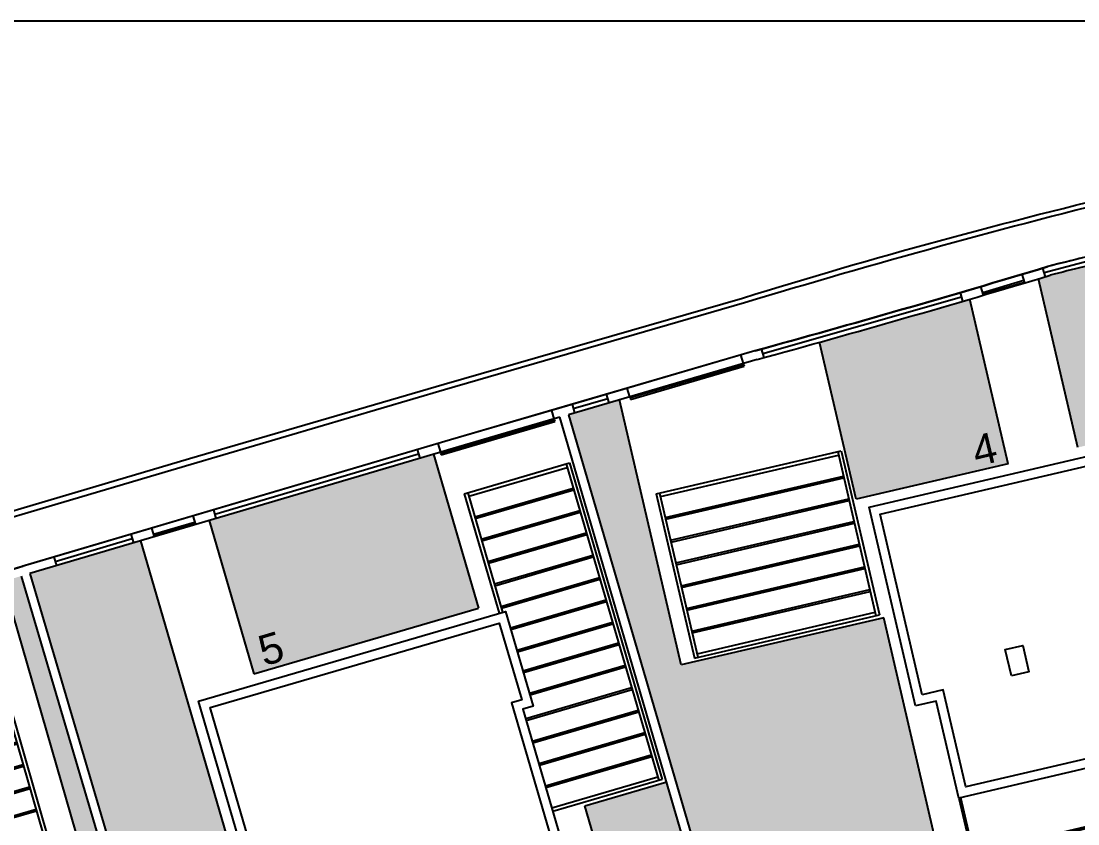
# Model space of a CAD drawing. Header units: millimetres. Extents: x 441061 to 442903, y 4515148 to 4515613.
# Drawn here: x 441993.05 to 442022.52, y 4515590.56 to 4515612.94 of the extents above; entities that cross this region are included whole.
import ezdxf
from ezdxf.enums import TextEntityAlignment as Align

# ---------------------------------------------------------------- set-up
doc = ezdxf.new("R2010")
doc.units = ezdxf.units.MM
doc.layers.add('01_cartela', color=6, linetype='Continuous', plot=False)
doc.layers.add('01_cesped', color=7, linetype='Continuous', true_color=0x659a66)
for name, color, linetype in [('01_cotas', 254, 'Continuous'), ('01_mono CUBIERTA', 2, 'Continuous'), ('01_piscinas', 254, 'Continuous'), ('01_PÉRGOLAS', 254, 'Continuous')]:
    doc.layers.add(name, color=color, linetype=linetype)
doc.styles.add('Estilo1', font='swissel.ttf')

# ---------------------------------------------------------------- blocks, each defined once
blk = doc.blocks.new('A$C04DE6D7D')
at = {"layer": '01_mono CUBIERTA', "color": 254}
for p, q in [((0.6, 4.63, 0), (0.6, 3, 0)), ((0.62, 4.63, 0), (0.62, 3.02, 0)), ((0.65, 4.63, 0), (0.65, 3.05, 0)), ((16.25, 4.63, 0), (16.25, 3.05, 0)), ((16.28, 4.63, 0), (16.28, 3.02, 0)), ((16.3, 4.63, 0), (16.3, 3, 0)), ((0.6, 3, 0), (6.1, 3, 0)), ((0.6, 3, 0), (0.6, 0, 0)), ((0.62, 3.02, 0), (6.1, 3.02, 0)), ((0.65, 3.05, 0), (6.1, 3.05, 0)), ((0.69, 3, 0), (0.69, 0.1, 0)), ((0.79, 0.1, 0), (0.79, 3, 0)), ((4.465, 0.2), (4.465, 3)), ((4.565, 0.2), (4.565, 3)), ((8.24, 0.1, 0), (8.24, 3, 0)), ((8.34, 0.1, 0), (8.34, 3, 0)), ((8.35, 3, 0), (8.35, 0, 0)), ((8.35, 3, 0), (8.35, 0, 0)), ((8.55, 3, 0), (8.55, 0, 0)), ((8.55, 3, 0), (8.55, 0, 0)), ((8.56, 0.1, 0), (8.56, 3, 0)), ((8.66, 0.1, 0), (8.66, 3, 0)), ((16.25, 3.05, 0), (10.8, 3.05, 0)), ((16.28, 3.02, 0), (10.8, 3.02, 0)), ((16.3, 3, 0), (10.8, 3, 0)), ((12.335, 0.2), (12.335, 3)), ((12.435, 0.2), (12.435, 3)), ((16.11, 0.1, 0), (16.11, 3, 0)), ((16.21, 3, 0), (16.21, 0.1, 0)), ((16.3, 3, 0), (16.3, 0, 0)), ((4.465, 2.9), (0.79, 2.9, 0)), ((8.24, 2.9, 0), (4.565, 2.9)), ((8.66, 2.9, 0), (12.335, 2.9)), ((12.435, 2.9), (16.11, 2.9, 0)), ((0.79, 2.262, 0), (4.465, 2.262)), ((0.79, 2.212, 0), (4.465, 2.212)), ((4.565, 2.262), (8.24, 2.262, 0)), ((4.565, 2.212), (8.24, 2.212, 0)), ((12.335, 2.262), (8.66, 2.262, 0)), ((12.335, 2.212), (8.66, 2.212, 0)), ((16.11, 2.262, 0), (12.435, 2.262)), ((16.11, 2.212, 0), (12.435, 2.212)), ((0.79, 1.575, 0), (4.465, 1.575)), ((0.79, 1.525, 0), (4.465, 1.525)), ((4.565, 1.575), (8.24, 1.575, 0)), ((4.565, 1.525), (8.24, 1.525, 0)), ((12.335, 1.575), (8.66, 1.575, 0)), ((12.335, 1.525), (8.66, 1.525, 0)), ((16.11, 1.575, 0), (12.435, 1.575)), ((16.11, 1.525, 0), (12.435, 1.525)), ((0.79, 0.887, 0), (4.465, 0.887)), ((4.565, 0.887), (8.24, 0.887, 0)), ((12.335, 0.887), (8.66, 0.887, 0)), ((16.11, 0.887, 0), (12.435, 0.887)), ((0.79, 0.837, 0), (4.465, 0.837)), ((4.565, 0.837), (8.24, 0.837, 0)), ((12.335, 0.837), (8.66, 0.837, 0)), ((16.11, 0.837, 0), (12.435, 0.837)), ((8.34, 0.1, 0), (0.69, 0.1, 0)), ((8.24, 0.2, 0), (0.79, 0.2, 0)), ((4.515, 0.1), (4.515, 0.2)), ((4.515, 0.1), (4.515, 0.2)), ((8.56, 0.1, 0), (16.21, 0.1, 0)), ((8.66, 0.2, 0), (16.11, 0.2, 0)), ((12.385, 0.1), (12.385, 0.2)), ((12.385, 0.1), (12.385, 0.2)), ((8.35, 0, 0), (0.6, 0, 0)), ((8.55, 0, 0), (8.35, 0, 0)), ((8.35, 0, 0), (8.55, 0, 0)), ((8.55, 0, 0), (16.3, 0, 0))]:
    blk.add_line(p, q, dxfattribs=at)
at = {"layer": '01_mono CUBIERTA', "color": 254, "elevation": 0}
for points in [[(0, 7.405), (0, 13.1), (16.9, 13.1), (16.9, 7.405), (16.3, 7.405), (16.3, 4.63), (10.8, 4.63), (10.8, 3), (6.1, 3), (6.1, 4.63), (0.6, 4.63), (0.6, 7.405)], [(0.26, 7.665), (0.26, 12.84), (16.64, 12.84), (16.64, 7.665), (16.04, 7.665), (16.04, 4.89), (10.54, 4.89), (10.54, 3.261), (6.36, 3.261), (6.36, 4.89), (0.86, 4.89), (0.86, 7.665)], [(2.8, 7.617), (2.8, 8.367), (3.3, 8.367), (3.3, 7.617)], [(14.1, 7.617), (14.1, 8.367), (13.6, 8.367), (13.6, 7.617)]]:
    blk.add_lwpolyline(points, close=True, dxfattribs=at)
blk = doc.blocks.new('A$C74783C18')
at = {"layer": '01_mono CUBIERTA', "color": 254}
for p, q in [((0.6, 4.63), (0.6, 3)), ((0.62, 4.63), (0.62, 3.02)), ((0.65, 4.63), (0.65, 3.05)), ((0.6, 3), (6.1, 3)), ((0.6, 3), (0.6, 0)), ((0.62, 3.02), (6.1, 3.02)), ((0.65, 3.05), (6.1, 3.05)), ((0.69, 3), (0.69, 0.1)), ((0.79, 0.1), (0.79, 3)), ((4.562, 0.2, 0), (4.562, 3, 0)), ((4.662, 0.2, 0), (4.662, 3, 0)), ((8.435, 0.1), (8.435, 3)), ((8.535, 3), (8.535, 0.1)), ((8.625, 3), (8.625, 0)), ((0.79, 2.9, 0), (4.562, 2.9, 0)), ((4.662, 2.9, 0), (8.435, 2.9)), ((4.562, 2.262, 0), (0.79, 2.262, 0)), ((4.562, 2.212, 0), (0.79, 2.212, 0)), ((8.435, 2.262), (4.662, 2.262, 0)), ((8.435, 2.212), (4.662, 2.212, 0)), ((4.562, 1.575, 0), (0.79, 1.575, 0)), ((4.562, 1.525, 0), (0.79, 1.525, 0)), ((8.435, 1.575), (4.662, 1.575, 0)), ((8.435, 1.525), (4.662, 1.525, 0)), ((4.562, 0.887, 0), (0.79, 0.887, 0)), ((8.435, 0.887), (4.662, 0.887, 0)), ((4.562, 0.837, 0), (0.79, 0.837, 0)), ((8.435, 0.837), (4.662, 0.837, 0)), ((0.69, 0.1, 0), (8.535, 0.1)), ((0.79, 0.2, 0), (8.435, 0.2)), ((4.612, 0.1, 0), (4.612, 0.2, 0)), ((4.612, 0.1, 0), (4.612, 0.2, 0)), ((0.6, 0, 0), (8.625, 0))]:
    blk.add_line(p, q, dxfattribs=at)
for points in [[(0, 7.405), (0, 13.1), (8.925, 13.1), (8.925, 10.35), (8.625, 10.35), (8.625, 3), (6.1, 3), (6.1, 4.63), (0.6, 4.63), (0.6, 7.405)], [(0.26, 7.665), (0.26, 12.84), (8.665, 12.84), (8.665, 10.61), (8.365, 10.61), (8.365, 3.26), (6.36, 3.26), (6.36, 4.89), (0.86, 4.89), (0.86, 7.665)], [(2.725, 7.617), (2.725, 8.367), (3.225, 8.367), (3.225, 7.617)]]:
    blk.add_lwpolyline(points, close=True, dxfattribs=at)
blk = doc.blocks.new('A$C3397442D')
at = {"layer": '01_cotas'}
for p, q in [((0, 4.7), (0, 0)), ((0, 4.7), (5.3, 4.7)), ((0.1, 4.7), (0.1, 0)), ((0.1, 4.6), (5.2, 4.6)), ((5.2, 4.7), (5.2, 0)), ((5.3, 4.7), (5.3, 0)), ((0.1, 4), (5.2, 4)), ((0.1, 3.95), (5.2, 3.95)), ((0.1, 3.35), (5.2, 3.35)), ((0.1, 3.3), (5.2, 3.3)), ((0.1, 2.7), (5.2, 2.7)), ((0.1, 2.65), (5.2, 2.65)), ((0.1, 2.05), (5.2, 2.05)), ((0.1, 2), (5.2, 2)), ((0.1, 1.4), (5.2, 1.4)), ((0.1, 1.35), (5.2, 1.35)), ((0.1, 0.75), (5.2, 0.75)), ((0.1, 0.7), (5.2, 0.7)), ((0.1, 0.1), (5.2, 0.1)), ((0, 0), (5.3, 0))]:
    blk.add_line(p, q, dxfattribs=at)

msp = doc.modelspace()

# ---------------------------------------------------------------- hatches: boundary and pattern name
at = {"layer": '01_cesped', "true_color": 0xc1d7c2}
h = msp.add_hatch(color=9, dxfattribs=at)
h.dxf.hatch_style = 1
h.paths.add_polyline_path([(442021.426, 4515605.76), (442021.616, 4515605.816), (442022.877, 4515606.14), (442023.631, 4515606.322), (442024.737, 4515601.572), (442022.522, 4515601.056)])
h = msp.add_hatch(color=9, dxfattribs=at)
h.dxf.hatch_style = 1
h.paths.add_polyline_path([(442015.318, 4515603.99), (442016.773, 4515604.4), (442018.103, 4515604.782), (442019.505, 4515605.19), (442020.574, 4515600.602), (442016.337, 4515599.615)])
h = msp.add_hatch(color=9, dxfattribs=at)
h.dxf.hatch_style = 1
h.paths.add_polyline_path([(442008.317, 4515601.969), (442009.735, 4515602.384), (442011.457, 4515594.992), (442017.107, 4515596.308), (442018.901, 4515588.61), (442019.777, 4515588.814), (442020.254, 4515586.769), (442027.801, 4515588.527), (442028.139, 4515587.08), (442027.395, 4515586.9), (442027.022, 4515586.805), (442026.679, 4515586.703), (442024.379, 4515586.024), (442022.029, 4515585.348), (442019.924, 4515584.757), (442018.333, 4515584.307), (442016.792, 4515583.856), (442015.346, 4515583.434), (442013.864, 4515583)])
h = msp.add_hatch(color=9, dxfattribs=at)
h.dxf.hatch_style = 1
h.paths.add_polyline_path([(441998.292, 4515599.017), (442004.555, 4515600.849), (442005.805, 4515596.573), (441999.542, 4515594.742)])
h = msp.add_hatch(color=9, dxfattribs=at)
h.dxf.hatch_style = 1
h.paths.add_polyline_path([(441993.289, 4515597.539), (441994.033, 4515597.759), (441996.184, 4515598.388), (441996.374, 4515598.45), (442000.794, 4515583.335), (442001.658, 4515583.587), (442002.248, 4515581.572), (442009.95, 4515583.824), (442009.361, 4515585.84), (442010.225, 4515586.092), (442008.77, 4515591.057), (442011.052, 4515591.724), (442013.624, 4515582.93), (442011.319, 4515582.256), (442008.426, 4515581.403), (442006.396, 4515580.803), (442003.635, 4515579.988), (442000.795, 4515579.149), (441998.889, 4515578.586)])
h = msp.add_hatch(color=9, dxfattribs=at)
h.dxf.hatch_style = 1
h.paths.add_polyline_path([(441992.559, 4515597.323), (441993.049, 4515597.468), (441998.649, 4515578.515), (441996.42, 4515577.857), (441995.435, 4515577.572), (441992.554, 4515576.736), (441988.473, 4515575.575), (441983.804, 4515574.228), (441983.277, 4515576.052), (441990.699, 4515578.195), (441990.117, 4515580.212), (441990.982, 4515580.462), (441988.789, 4515588.056), (441994.739, 4515589.774)])

# ---------------------------------------------------------------- linework, layer by layer
at = {"layer": '01_cartela', "color": 3, "elevation": 0}
msp.add_lwpolyline([(441933.538, 4515612.944), (441933.538, 4515512.447), (442076.515, 4515512.447), (442076.515, 4515612.944)], close=True, dxfattribs=at)
at = {"layer": '01_piscinas'}
for p, q in [((442021.58, 4515605.936), (442022.848, 4515606.265)), ((442021.616, 4515605.816), (442021.545, 4515606.055)), ((442019.869, 4515605.375), (442021.019, 4515605.717)), ((442019.883, 4515605.327), (442021.034, 4515605.669)), ((442021.041, 4515605.645), (442020.97, 4515605.885)), ((442022.522, 4515601.056), (442021.426, 4515605.76)), ((442019.315, 4515605.133), (442019.244, 4515605.372)), ((442019.89, 4515605.304), (442019.819, 4515605.543)), ((442013.737, 4515603.672), (442019.28, 4515605.253)), ((442020.574, 4515600.602), (442019.505, 4515605.19)), ((442016.337, 4515599.615), (442015.318, 4515603.99)), ((442013.511, 4515603.749), (442008.126, 4515602.174)), ((442013.193, 4515603.395), (442013.122, 4515603.635)), ((442013.768, 4515603.564), (442013.698, 4515603.803)), ((442013.579, 4515603.508), (442008.317, 4515601.969)), ((442010.032, 4515602.445), (442013.2, 4515603.371)), ((442010.046, 4515602.397), (442013.214, 4515603.323)), ((442013.2, 4515603.371), (442013.214, 4515603.323)), ((442010.025, 4515602.469), (442009.955, 4515602.709)), ((442008.449, 4515602.138), (442009.414, 4515602.42)), ((442009.449, 4515602.3), (442009.379, 4515602.54)), ((442011.457, 4515594.992), (442009.735, 4515602.384)), ((442008.126, 4515602.174), (442005.027, 4515601.268)), ((442007.838, 4515602.09), (442007.909, 4515601.85)), ((442008.414, 4515602.258), (442008.484, 4515602.018)), ((442004.748, 4515600.9), (442007.916, 4515601.826)), ((442008.077, 4515601.899), (442005.097, 4515601.028)), ((442007.916, 4515601.826), (442007.93, 4515601.778)), ((442013.624, 4515582.93), (442008.077, 4515601.899)), ((442008.317, 4515601.969), (442013.864, 4515583)), ((442004.762, 4515600.852), (442007.93, 4515601.778)), ((442005.027, 4515601.268), (441993.164, 4515597.763)), ((442005.097, 4515601.028), (441993.289, 4515597.539)), ((442004.095, 4515600.995), (442004.165, 4515600.755)), ((442004.671, 4515601.164), (442004.741, 4515600.924)), ((441998.449, 4515599.192, 0), (442004.13, 4515600.875, 0)), ((442004.55, 4515600.866), (442005.805, 4515596.573)), ((442004.748, 4515600.9), (442004.762, 4515600.852)), ((442020.574, 4515600.602), (442016.337, 4515599.615)), ((441997.838, 4515599.144, 0), (441997.909, 4515598.904, 0)), ((441998.414, 4515599.312, 0), (441998.484, 4515599.072, 0)), ((441996.737, 4515598.636, 0), (441997.888, 4515598.976, 0)), ((441996.751, 4515598.588, 0), (441997.902, 4515598.928, 0)), ((441998.292, 4515599.017, 0), (441999.542, 4515594.742, 0)), ((441996.112, 4515598.635, 0), (441996.182, 4515598.395, 0)), ((441996.688, 4515598.804, 0), (441996.758, 4515598.564, 0)), ((441993.997, 4515597.878, 0), (441996.147, 4515598.514, 0)), ((441996.374, 4515598.45, 0), (442000.794, 4515583.335, 0)), ((441993.962, 4515597.998), (441994.033, 4515597.759)), ((441992.67, 4515597.617), (441993.099, 4515597.743)), ((441993.164, 4515597.763), (441993.099, 4515597.743)), ((441993.05, 4515597.468), (441998.649, 4515578.515)), ((441993.289, 4515597.539), (441998.889, 4515578.586)), ((441994.739, 4515589.774), (441992.559, 4515597.323)), ((441999.542, 4515594.742, 0), (442005.805, 4515596.573, 0)), ((442017.107, 4515596.308), (442011.457, 4515594.992)), ((442018.901, 4515588.61), (442017.107, 4515596.308)), ((442008.77, 4515591.057), (442011.056, 4515591.726)), ((442010.225, 4515586.092, 0), (442008.77, 4515591.057, 0))]:
    msp.add_line(p, q, dxfattribs=at)
for points in [[(441958.078, 4515541.201), (441953.45, 4515548.867), (441952.947, 4515549.779), (441948.28, 4515557.544), (441947.276, 4515559.312), (441944.127, 4515564.526), (441942.753, 4515566.784), (441940.12, 4515571.127), (441939.585, 4515572.017, -0.176696), (441938.084, 4515578.284, -0.199121), (441941.53, 4515583.998, -0.099014), (441944.317, 4515585.302), (441947.332, 4515586.126), (441955.466, 4515588.423), (441962.351, 4515590.407), (441967.225, 4515591.87), (441971.316, 4515593.045), (441981.711, 4515596.044), (441985.4, 4515597.09), (441988.08, 4515597.882), (441997.749, 4515600.747), (442004.85, 4515602.823), (442013.169, 4515605.222, -0.017052), (442024.193, 4515608.229, -0.020922)], [(442032.149, 4515608.135, 0.030707), (442021.68, 4515606.098, -0.006248), (442013.511, 4515603.749), (442005.027, 4515601.268), (441992.67, 4515597.617), (441988.677, 4515596.44), (441982.822, 4515594.775), (441971.678, 4515591.558), (441965.725, 4515589.83), (441961.762, 4515588.692), (441955.521, 4515586.863), (441950.565, 4515585.411), (441944.724, 4515583.788, 0.23097), (441940.268, 4515580.152, 0.210232), (441940.059, 4515574.521, 0.027042), (441940.668, 4515573.198), (441942.056, 4515570.904), (441943.929, 4515567.822), (441945.489, 4515565.185), (441950.227, 4515557.259), (441954.462, 4515550.219), (441959.248, 4515542.238)], [(442024.202, 4515608.106, 0.01262), (442013.221, 4515605.086), (442004.853, 4515602.658), (441997.788, 4515600.581), (441996.819, 4515600.293), (441989.077, 4515598.005), (441988.081, 4515597.723), (441985.401, 4515596.932), (441981.769, 4515595.89), (441971.353, 4515592.903)]]:
    msp.add_lwpolyline(points, format="xyb", dxfattribs=at)
msp.add_lwpolyline([(442010.032, 4515602.445), (442010.046, 4515602.397)], dxfattribs=at)
for centre, radius, start, end in [((442043.471, 4515522.011), 86.865, 103.1589, 104.52854), ((442043.471, 4515522.011), 86.615, 103.24173, 104.52533), ((441923.613, 4515931.76), 340.107, 285.32662, 286.75861), ((441923.613, 4515931.76), 340.357, 285.32698, 286.75779)]:
    msp.add_arc(centre, radius, start, end, dxfattribs=at)
at = {"layer": '01_PÉRGOLAS'}
for p, q in [((442005.409, 4515599.763), (442008.345, 4515600.623)), ((442008.345, 4515600.623), (442010.927, 4515591.793)), ((442005.533, 4515599.695), (442008.277, 4515600.499)), ((442008.249, 4515600.595), (442010.835, 4515591.766)), ((442005.409, 4515599.763), (442006.383, 4515596.43)), ((442005.505, 4515599.791), (442006.479, 4515596.458)), ((442005.701, 4515599.119), (442008.446, 4515599.923)), ((442005.715, 4515599.071), (442008.46, 4515599.875)), ((442005.884, 4515598.496), (442008.629, 4515599.299)), ((442005.898, 4515598.448), (442008.643, 4515599.251)), ((442006.067, 4515597.872), (442008.811, 4515598.676)), ((442006.081, 4515597.824), (442008.825, 4515598.628)), ((442006.249, 4515597.248), (442008.994, 4515598.052)), ((442006.263, 4515597.2), (442009.008, 4515598.004)), ((442006.432, 4515596.624), (442009.177, 4515597.428)), ((442006.446, 4515596.576), (442009.191, 4515597.38)), ((442006.695, 4515596.024), (442009.359, 4515596.804)), ((442006.709, 4515595.976), (442009.373, 4515596.756)), ((442006.878, 4515595.4), (442009.542, 4515596.18)), ((442006.892, 4515595.352), (442009.556, 4515596.132)), ((442007.046, 4515594.824), (442009.711, 4515595.605)), ((442007.06, 4515594.776), (442009.725, 4515595.557)), ((442007.228, 4515594.2), (442009.893, 4515594.981)), ((442007.242, 4515594.152), (442009.908, 4515594.933)), ((442007.123, 4515593.492), (442010.076, 4515594.357)), ((442007.137, 4515593.444), (442010.09, 4515594.309)), ((442007.305, 4515592.868), (442010.259, 4515593.733)), ((442007.319, 4515592.82), (442010.273, 4515593.685)), ((442007.488, 4515592.244), (442010.442, 4515593.109)), ((442007.502, 4515592.196), (442010.456, 4515593.061)), ((442007.67, 4515591.62), (442010.624, 4515592.486)), ((442007.684, 4515591.572), (442010.638, 4515592.438)), ((442010.807, 4515591.862), (442007.852, 4515590.998)), ((442010.927, 4515591.793), (442007.88, 4515590.902))]:
    msp.add_line(p, q, dxfattribs=at)

# ---------------------------------------------------------------- block references
at = {"layer": '01_mono CUBIERTA'}
for name, p, rotation in [('A$C04DE6D7D', (442019.669, 4515586.633, 0), 13.1120497554473), ('A$C74783C18', (442001.672, 4515581.403), 16.30070027704043)]:
    msp.add_blockref(name, p, dxfattribs=dict(at, rotation=rotation))
at = {"layer": '01_PÉRGOLAS'}
for p, rotation in [((442011.826, 4515595.181), 13.11205661145511), ((441988.858, 4515588.18), 16.10214102891875)]:
    msp.add_blockref('A$C3397442D', p, dxfattribs=dict(at, rotation=rotation))

# ---------------------------------------------------------------- texts
at = {"layer": '01_piscinas', "color": 251, "style": 'Estilo1'}
for s, rotation, p in [('4', 13.4078, (442020.014, 4515600.596)), ('5', 16.5965, (442000.139, 4515595.042, 0))]:
    msp.add_text(s, height=0.849, rotation=rotation, dxfattribs=at).set_placement(p, align=Align.CENTER)

doc.saveas('drawing.dxf')
